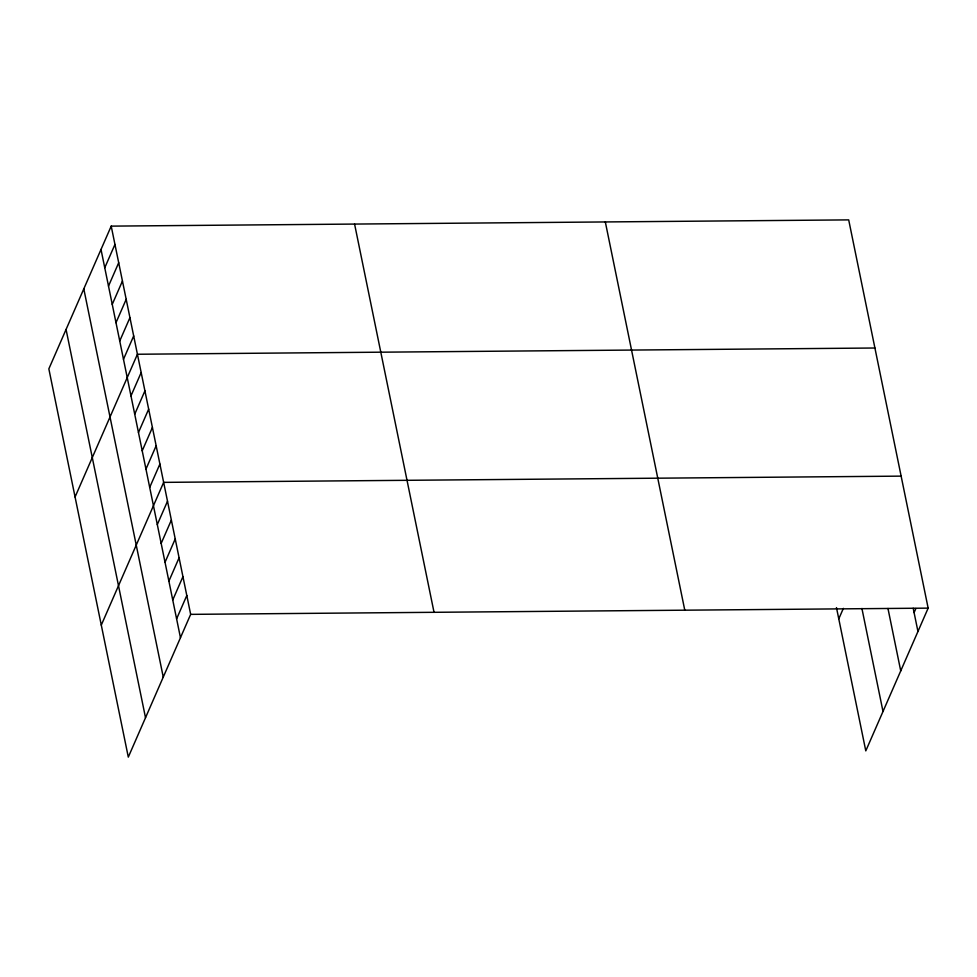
<?xml version="1.0" encoding="UTF-8"?>
<svg xmlns="http://www.w3.org/2000/svg" width="977" height="977" viewBox="0 0 977 977"><rect width="100%" height="100%" fill="white"/><g stroke="black" fill="none" stroke-linecap="round" stroke-linejoin="round"><path stroke-width="1.47" d="M111.207 226.127L48.85 368.866L128.305 757.114L190.662 614.362L111.207 226.127L848.695 219.886L928.15 608.134L865.793 750.873L836.471 607.609M104.759 267.771L114.956 244.433M108.508 286.078L118.706 262.728M112.245 304.372L122.443 281.034M115.994 322.679L126.192 299.341M119.744 340.985L129.941 317.635M123.481 359.292L133.69 335.941M75.07 496.988L137.427 354.248L874.916 348.007M130.979 395.893L141.176 372.542M134.728 414.199L144.926 390.849M138.465 432.493L148.663 409.155M142.215 450.8L152.412 427.462M145.964 469.107L156.161 445.756M149.701 487.401L159.898 464.063M101.29 625.109L163.647 482.369L901.136 476.129M157.309 524.564L167.507 501.225M161.168 543.42L171.366 520.082M165.028 562.288L175.225 538.938M168.887 581.144L179.084 557.794M172.746 600L182.943 576.65M176.605 618.856L186.802 595.506M838.779 618.868L843.371 608.366M914.093 612.616L915.889 608.5M190.662 614.362L928.15 608.134M913.202 608.268L917.953 631.484M887.971 608.5L900.733 670.881M861.922 608.488L883 711.476M605.325 221.95L684.779 610.198M354.578 224.063L434.032 612.31M101.01 249.465L180.464 637.712M83.802 288.874L163.257 677.11M66.07 329.469L145.512 717.704"/></g></svg>
